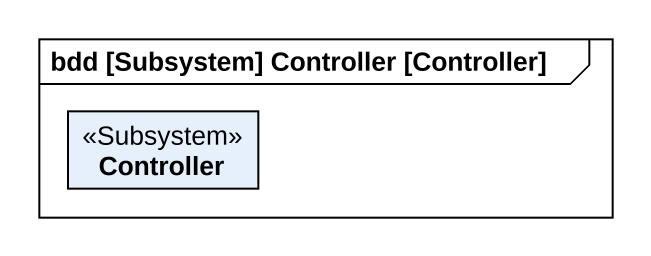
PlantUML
@startuml
mainframe bdd [Subsystem] Controller [Controller]
hide circle
hide empty members
class Controller <<Subsystem>>
@enduml
